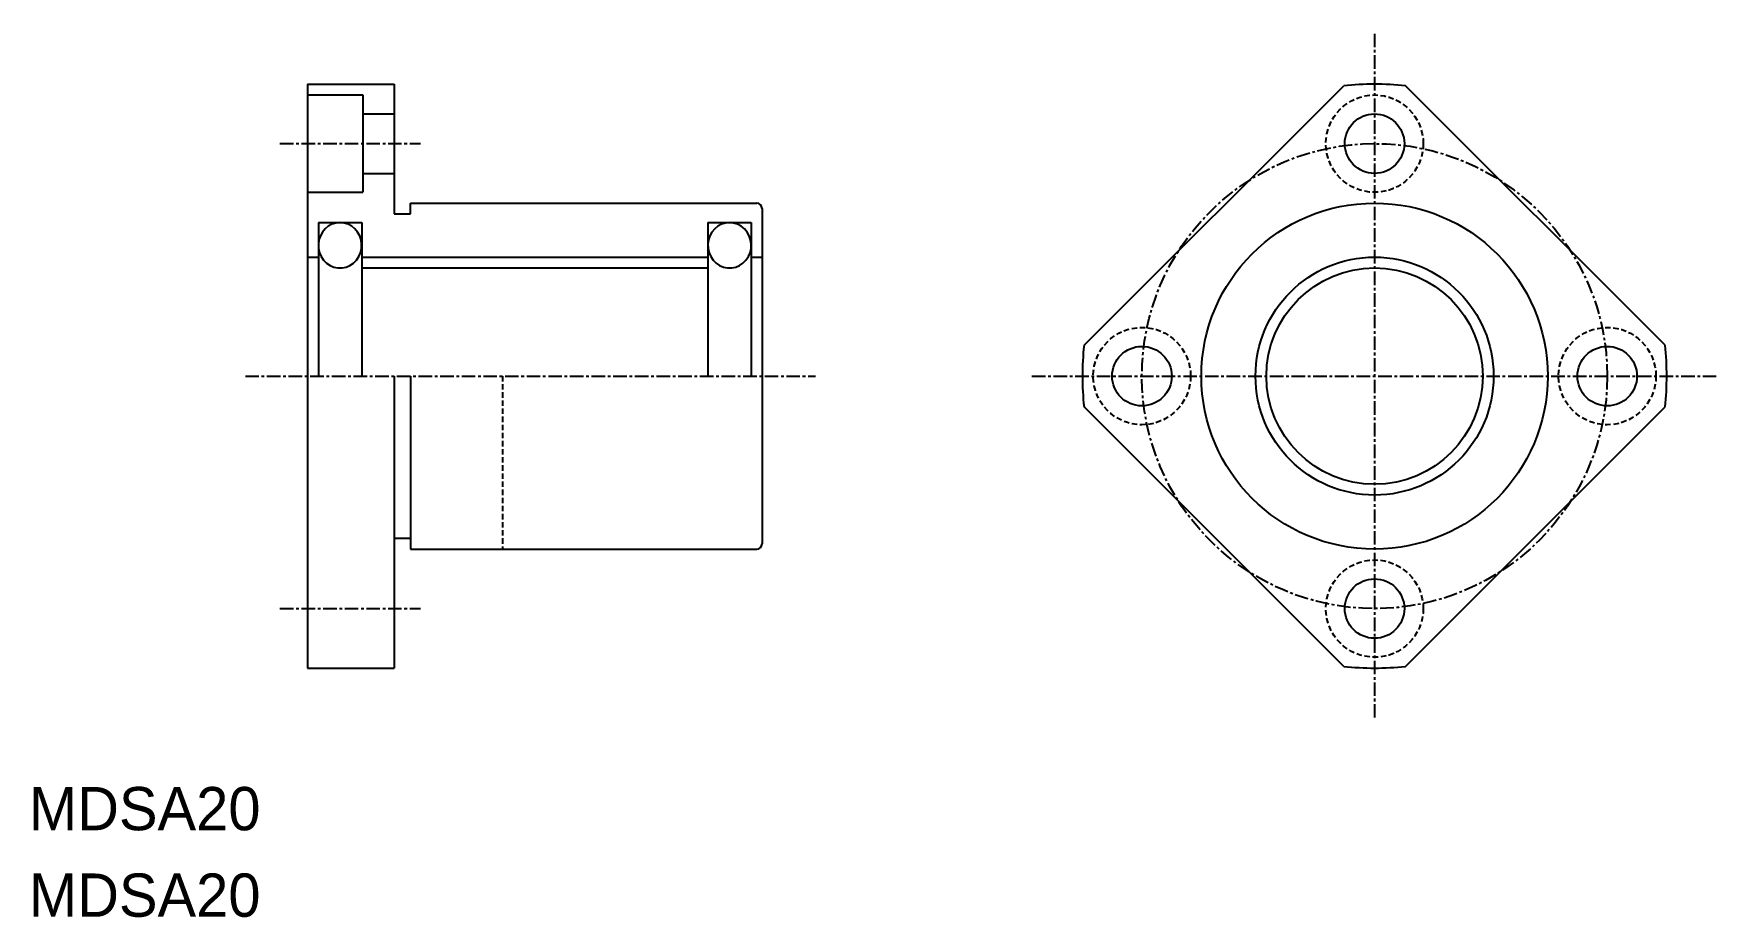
# Model space of a CAD drawing. Extents: x 10 to 166, y 10 to 92.
import ezdxf

# ---------------------------------------------------------------- set-up
doc = ezdxf.new("R2010")
doc.units = 0
doc.linetypes.add('CENTER', pattern=[2, 1.25, -0.25, 0.25, -0.25])
doc.linetypes.add('DASHED', pattern=[0.75, 0.5, -0.25])
doc.layers.get('0').update_dxf_attribs({"linetype": 'CONTINUOUS'})
doc.layers.add('CENTER', color=1, linetype='CENTER')

msp = doc.modelspace()

# ---------------------------------------------------------------- linework, layer by layer
at = {"color": 7, "linetype": 'CONTINUOUS'}
for p, q in [((35.75, 87), (35.75, 33)), ((35.75, 87), (43.75, 87)), ((35.75, 86), (40.85, 86)), ((40.85, 86), (40.85, 77)), ((43.75, 87), (43.75, 75)), ((107.5, 62.85), (131.5, 86.85)), ((161.2, 62.85), (137.2, 86.85)), ((40.85, 84.25), (43.75, 84.25)), ((40.85, 78.75), (43.75, 78.75)), ((35.75, 77), (40.85, 77)), ((43.75, 75), (45.25, 75)), ((45.25, 76), (77.25, 76)), ((45.25, 75), (45.25, 76)), ((77.75, 75.5), (77.75, 44.5)), ((149.2, 74.85), (149.2, 74.85)), ((36.75, 74.2), (40.75, 74.2)), ((36.75, 74.2), (36.75, 60)), ((40.75, 74.2), (40.75, 60)), ((72.75, 74.2), (76.75, 74.2)), ((72.75, 74.2), (72.75, 60)), ((76.75, 74.2), (76.75, 60)), ((35.75, 71), (36.75, 71)), ((40.75, 71), (72.75, 71)), ((76.75, 71), (77.75, 71)), ((40.75, 70), (72.75, 70)), ((155.2, 68.85), (155.2, 68.85)), ((43.75, 60), (43.75, 33)), ((45.25, 60), (45.25, 44)), ((131.5, 33.15), (107.5, 57.15)), ((137.2, 33.15), (161.2, 57.15)), ((43.75, 45), (45.25, 45)), ((45.25, 44), (77.25, 44)), ((35.75, 33), (43.75, 33))]:
    msp.add_line(p, q, dxfattribs=at)
at = {"color": 3, "linetype": 'DASHED'}
msp.add_line((53.75, 60), (53.75, 44), dxfattribs=at)
at = {"color": 7, "linetype": 'CONTINUOUS', "flags": 128}
for points in [[(38.75, 74.2), (38.37, 74.16), (38, 74.05), (37.66, 73.87), (37.37, 73.62), (37.12, 73.32), (36.93, 72.97), (36.8, 72.6), (36.75, 72.2), (36.77, 71.8), (36.86, 71.41), (37.01, 71.05), (37.23, 70.72), (37.51, 70.45), (37.83, 70.23), (38.18, 70.09), (38.56, 70.01), (38.94, 70.01), (39.31, 70.09), (39.66, 70.23), (39.98, 70.45), (40.26, 70.72), (40.48, 71.05), (40.64, 71.41), (40.73, 71.8), (40.74, 72.2), (40.69, 72.6), (40.57, 72.97), (40.37, 73.32), (40.13, 73.62), (39.83, 73.87), (39.49, 74.05), (39.12, 74.16)], [(74.75, 74.2), (74.37, 74.16), (74, 74.05), (73.66, 73.87), (73.37, 73.62), (73.12, 73.32), (72.93, 72.97), (72.8, 72.6), (72.75, 72.2), (72.77, 71.8), (72.86, 71.41), (73.01, 71.05), (73.23, 70.72), (73.51, 70.45), (73.83, 70.23), (74.18, 70.09), (74.56, 70.01), (74.94, 70.01), (75.31, 70.09), (75.66, 70.23), (75.98, 70.45), (76.26, 70.72), (76.48, 71.05), (76.64, 71.41), (76.73, 71.8), (76.74, 72.2), (76.69, 72.6), (76.57, 72.97), (76.37, 73.32), (76.13, 73.62), (75.83, 73.87), (75.49, 74.05), (75.12, 74.16)]]:
    msp.add_lwpolyline(points, close=True, dxfattribs=at)
at = {"color": 3, "linetype": 'DASHED'}
for centre in [(134.35, 81.5), (112.85, 60), (155.85, 60), (134.35, 38.5)]:
    msp.add_circle(centre, 4.5, dxfattribs=at)
at = {"color": 7, "linetype": 'CONTINUOUS'}
for centre, radius in [((134.35, 81.5), 2.75), ((134.35, 60), 16), ((134.35, 60), 11), ((134.35, 60), 10), ((112.85, 60), 2.75), ((155.85, 60), 2.75), ((134.35, 38.5), 2.75)]:
    msp.add_circle(centre, radius, dxfattribs=at)
for centre, radius, start, end in [((134.35, 60), 27, 83.9424, 96.0576), ((77.25, 75.5), 0.5, 360, 90), ((134.35, 60), 27, 173.9424, 186.0576), ((134.35, 60), 27, 353.9424, 6.0576), ((77.25, 44.5), 0.5, 270, 0), ((134.35, 60), 27, 263.9424, 276.0576)]:
    msp.add_arc(centre, radius, start, end, dxfattribs=at)
at = {"layer": 'CENTER', "color": 1, "linetype": 'CENTER'}
for p, q in [((134.35, 91.67), (134.35, 28.33)), ((33.19, 81.5), (46.18, 81.5)), ((30, 60), (82.68, 60)), ((102.68, 60), (166.02, 60)), ((33.19, 38.5), (46.18, 38.5))]:
    msp.add_line(p, q, dxfattribs=at)
msp.add_circle((134.35, 60), 21.5, dxfattribs=at)

# ---------------------------------------------------------------- texts
at = {"color": 7, "linetype": 'CONTINUOUS'}
for p in [(10, 18), (10, 10)]:
    msp.add_text('MDSA20', height=4, dxfattribs=at).set_placement(p)

doc.saveas('drawing.dxf')
